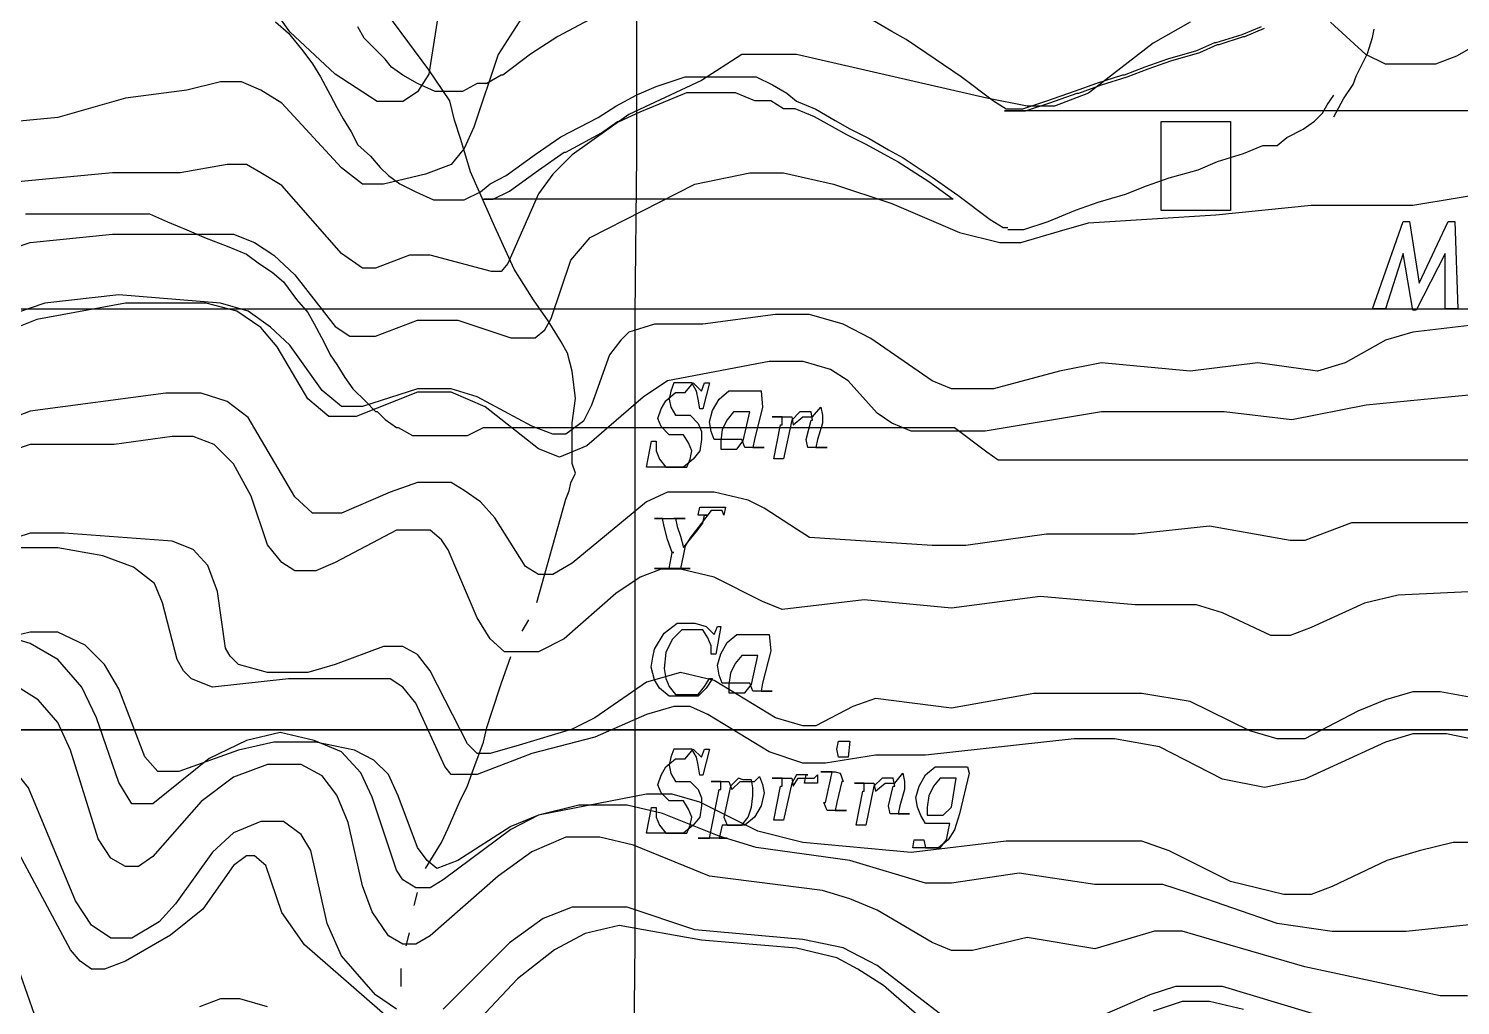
# Model space of a CAD drawing. Extents: x -0.49 to 6.91, y -0.57 to 8.11.
# Drawn here: x 0.0842 to 0.5521, y 1.3496 to 1.6687 of the extents above; entities that cross this region are included whole.
import ezdxf

# ---------------------------------------------------------------- set-up
doc = ezdxf.new("R2010")
doc.units = 0
for name, color, linetype in [('Grid', 7, 'CONTINUOUS'), ('Labels', 7, 'CONTINUOUS'), ('roads', 7, 'CONTINUOUS'), ('topo', 7, 'CONTINUOUS'), ('topo_grid', 7, 'CONTINUOUS'), ('water', 7, 'CONTINUOUS'), ('white', 7, 'CONTINUOUS')]:
    doc.layers.add(name, color=color, linetype=linetype)

msp = doc.modelspace()

# ---------------------------------------------------------------- linework, layer by layer
at = {"layer": 'Grid', "color": 1}
for points in [[(0.006687, 2.271603), (0.208099, 2.271603), (0.416365, 2.271603), (0.624631, 2.271603), (0.833425, 2.271603), (0.832369, 2.063349), (0.830787, 1.855598), (0.829734, 1.647345), (0.828678, 1.439594), (0.621467, 1.439594), (0.414255, 1.439594), (0.207044, 1.439594), (0.006687, 1.439594)], [(0.006687, 1.43962), (0.207044, 1.43962), (0.414256, 1.43962), (0.621468, 1.43962), (0.828679, 1.43962), (0.828679, 1.23134), (0.828152, 1.023616), (0.827626, 0.815363), (0.827626, 0.607612), (0.620414, 0.604966), (0.41373, 0.604966), (0.207045, 0.60232), (0.006688, 0.60232)]]:
    msp.add_lwpolyline(points, dxfattribs=at)
at = {"layer": 'Labels', "color": 6}
for points in [[(0.55029, 1.605699), (0.551343, 1.57723), (0.547126, 1.57723), (0.547126, 1.595222), (0.537636, 1.576701), (0.53658, 1.576701), (0.533417, 1.595222), (0.527617, 1.57723), (0.5234, 1.57723), (0.533418, 1.605699), (0.535527, 1.605699), (0.53869, 1.585591), (0.54818, 1.605699)], [(0.301423, 1.552968), (0.304058, 1.550322), (0.305114, 1.552968), (0.306696, 1.552968), (0.304588, 1.544501), (0.303532, 1.544501), (0.303005, 1.547676), (0.302479, 1.550322), (0.300897, 1.552968), (0.298261, 1.552968), (0.296679, 1.552968), (0.295097, 1.552968), (0.294044, 1.550322), (0.293517, 1.547676), (0.294044, 1.54503), (0.295626, 1.542385), (0.297735, 1.542385), (0.300373, 1.542385), (0.303008, 1.539739), (0.304061, 1.537093), (0.304061, 1.534447), (0.303534, 1.530743), (0.301426, 1.528097), (0.298263, 1.525451), (0.294572, 1.525451), (0.290881, 1.525451), (0.288245, 1.525451), (0.287192, 1.525451), (0.286137, 1.525451), (0.287719, 1.533918), (0.289301, 1.533918), (0.289301, 1.530743), (0.290354, 1.528097), (0.292463, 1.525451), (0.295098, 1.525451), (0.297207, 1.525451), (0.299315, 1.525451), (0.300371, 1.528097), (0.300898, 1.530743), (0.299842, 1.533389), (0.29826, 1.536035), (0.295625, 1.536035), (0.293516, 1.536035), (0.290878, 1.53868), (0.289825, 1.541326), (0.290878, 1.544501), (0.29246, 1.547147), (0.295624, 1.549793), (0.298787, 1.549793)], [(0.324095, 1.545057), (0.32146, 1.534474), (0.320933, 1.531828), (0.320933, 1.531828), (0.32146, 1.531828), (0.322513, 1.531828), (0.323568, 1.531828), (0.324622, 1.531828), (0.324095, 1.531828), (0.321986, 1.531828), (0.320404, 1.531828), (0.318295, 1.531828), (0.317242, 1.534474), (0.316716, 1.534474), (0.315134, 1.534474), (0.313551, 1.534474), (0.311969, 1.534474), (0.30986, 1.534474), (0.308278, 1.534474), (0.307225, 1.537119), (0.306699, 1.540294), (0.307752, 1.543999), (0.30986, 1.547703), (0.313024, 1.550349), (0.316714, 1.550349), (0.318823, 1.550349), (0.320405, 1.550349), (0.323569, 1.550349)], [(0.343076, 1.545057), (0.343602, 1.542411), (0.343602, 1.542411), (0.343602, 1.539765), (0.34202, 1.534474), (0.341494, 1.531828), (0.341494, 1.531828), (0.34202, 1.531828), (0.343602, 1.531828), (0.344129, 1.531828), (0.345185, 1.531828), (0.345185, 1.531828), (0.342547, 1.531828), (0.340965, 1.531828), (0.338856, 1.531828), (0.338329, 1.534474), (0.338329, 1.534474), (0.338329, 1.534474), (0.339912, 1.540824), (0.340438, 1.540824), (0.340438, 1.540824), (0.339912, 1.543469), (0.338329, 1.543469), (0.336221, 1.543469), (0.333585, 1.540824), (0.33095, 1.528124), (0.327786, 1.528124), (0.329895, 1.539236), (0.330421, 1.539236), (0.330421, 1.539236), (0.330421, 1.541882), (0.328839, 1.541882), (0.327786, 1.541882), (0.327257, 1.541882), (0.327257, 1.541882), (0.329892, 1.541882), (0.331474, 1.541882), (0.333583, 1.541882), (0.334109, 1.539236), (0.337273, 1.541882), (0.340436, 1.541882)], [(0.310914, 1.531351), (0.311967, 1.531351), (0.313549, 1.531351), (0.315658, 1.531351), (0.317767, 1.533997), (0.319875, 1.543522), (0.319875, 1.543522), (0.319349, 1.543522), (0.318293, 1.543522), (0.316711, 1.543522), (0.314602, 1.543522), (0.312494, 1.540876), (0.310911, 1.537701), (0.310382, 1.533997), (0.310382, 1.531351)], [(0.310914, 1.511323), (0.309858, 1.511323), (0.308805, 1.511323), (0.307223, 1.511323), (0.304059, 1.507089), (0.300369, 1.502327), (0.298787, 1.499681), (0.29826, 1.497035), (0.297205, 1.492273), (0.297205, 1.492273), (0.297205, 1.492273), (0.297731, 1.492273), (0.299313, 1.492273), (0.300369, 1.492273), (0.300369, 1.492273), (0.288769, 1.492273), (0.289298, 1.492273), (0.290878, 1.492273), (0.291933, 1.492273), (0.292986, 1.492273), (0.293516, 1.492273), (0.294569, 1.497564), (0.295095, 1.497564), (0.295095, 1.497564), (0.295095, 1.497564), (0.294569, 1.497564), (0.292986, 1.501798), (0.291933, 1.506031), (0.291407, 1.508677), (0.290351, 1.508677), (0.289825, 1.508677), (0.288769, 1.508677), (0.288769, 1.508677), (0.298787, 1.508677), (0.298261, 1.508677), (0.297734, 1.508677), (0.296152, 1.508677), (0.295625, 1.508677), (0.295096, 1.508677), (0.295625, 1.508677), (0.296152, 1.506031), (0.297205, 1.502856), (0.298261, 1.499152), (0.302479, 1.504443), (0.304587, 1.507089), (0.305114, 1.509735), (0.306167, 1.509735), (0.305114, 1.509735), (0.303005, 1.509735), (0.303532, 1.512381), (0.311968, 1.512381), (0.311441, 1.509735)], [(0.305641, 1.473355), (0.308276, 1.470709), (0.309332, 1.473355), (0.310385, 1.473355), (0.308806, 1.464359), (0.307223, 1.464359), (0.307223, 1.464359), (0.307223, 1.467005), (0.306168, 1.469651), (0.304585, 1.472296), (0.30195, 1.472296), (0.299839, 1.472296), (0.29773, 1.472296), (0.294566, 1.469121), (0.292457, 1.464888), (0.291931, 1.459596), (0.292457, 1.456421), (0.293513, 1.453776), (0.295622, 1.45113), (0.298257, 1.45113), (0.300892, 1.45113), (0.303001, 1.45113), (0.30511, 1.453776), (0.306692, 1.456421), (0.307745, 1.456421), (0.305636, 1.453246), (0.303001, 1.450601), (0.299837, 1.450601), (0.296674, 1.450601), (0.293511, 1.450601), (0.290347, 1.453246), (0.288765, 1.455892), (0.287712, 1.460126), (0.288238, 1.463301), (0.288765, 1.465946), (0.291929, 1.471238), (0.296147, 1.474413), (0.298782, 1.474413), (0.301946, 1.474413)], [(0.326731, 1.465444), (0.324096, 1.45486), (0.323569, 1.452215), (0.323569, 1.452215), (0.324096, 1.452215), (0.325149, 1.452215), (0.326205, 1.452215), (0.327258, 1.452215), (0.326731, 1.452215), (0.324622, 1.452215), (0.32304, 1.452215), (0.320931, 1.452215), (0.319878, 1.45486), (0.319352, 1.45486), (0.31777, 1.45486), (0.316187, 1.45486), (0.314605, 1.45486), (0.312496, 1.45486), (0.310914, 1.45486), (0.309859, 1.457506), (0.309332, 1.460681), (0.310385, 1.464385), (0.312494, 1.46809), (0.315658, 1.470735), (0.319349, 1.470735), (0.321458, 1.470735), (0.32304, 1.470735), (0.326204, 1.470735)], [(0.31355, 1.451738), (0.314603, 1.451738), (0.316185, 1.451738), (0.318294, 1.451738), (0.320403, 1.454384), (0.322511, 1.463909), (0.322511, 1.463909), (0.321985, 1.463909), (0.320929, 1.463909), (0.319347, 1.463909), (0.317238, 1.463909), (0.31513, 1.461263), (0.313547, 1.458088), (0.313021, 1.454384), (0.313021, 1.451738)], [(0.301423, 1.433297), (0.304058, 1.430651), (0.305114, 1.433297), (0.306696, 1.433297), (0.304588, 1.42483), (0.303532, 1.42483), (0.303005, 1.428005), (0.302479, 1.430651), (0.300897, 1.433297), (0.298261, 1.433297), (0.296679, 1.433297), (0.295097, 1.433297), (0.294044, 1.430651), (0.293517, 1.428005), (0.294044, 1.425359), (0.295626, 1.422714), (0.297735, 1.422714), (0.300373, 1.422714), (0.303008, 1.420068), (0.304061, 1.417422), (0.304061, 1.414776), (0.303534, 1.411072), (0.301426, 1.408426), (0.298263, 1.40578), (0.294572, 1.40578), (0.290881, 1.40578), (0.288245, 1.40578), (0.287192, 1.40578), (0.286137, 1.40578), (0.287719, 1.414247), (0.289301, 1.414247), (0.289301, 1.411072), (0.290354, 1.408426), (0.292463, 1.40578), (0.295098, 1.40578), (0.297207, 1.40578), (0.299315, 1.40578), (0.300371, 1.408426), (0.300898, 1.411072), (0.299842, 1.413718), (0.29826, 1.416364), (0.295625, 1.416364), (0.293516, 1.416364), (0.290878, 1.419009), (0.289825, 1.421655), (0.290878, 1.42483), (0.29246, 1.427476), (0.295624, 1.430122), (0.298787, 1.430122)], [(0.352039, 1.430651), (0.350457, 1.430651), (0.348875, 1.430651), (0.348348, 1.433297), (0.348875, 1.435943), (0.350457, 1.435943), (0.352039, 1.435943), (0.352565, 1.435943)], [(0.391582, 1.425386), (0.388419, 1.412157), (0.386837, 1.406865), (0.384728, 1.40369), (0.381565, 1.401044), (0.377874, 1.401044), (0.375765, 1.401044), (0.374183, 1.401044), (0.373656, 1.401044), (0.37313, 1.401044), (0.373656, 1.40369), (0.375239, 1.40369), (0.376292, 1.40369), (0.376818, 1.40369), (0.377345, 1.401044), (0.377871, 1.401044), (0.378398, 1.401044), (0.380507, 1.401044), (0.382089, 1.401044), (0.384197, 1.40369), (0.384724, 1.406336), (0.385251, 1.408982), (0.384197, 1.408982), (0.382615, 1.408982), (0.381033, 1.408982), (0.379451, 1.408982), (0.377342, 1.408982), (0.37576, 1.411628), (0.374704, 1.414273), (0.374178, 1.417448), (0.375233, 1.421153), (0.377342, 1.424857), (0.380505, 1.427503), (0.384196, 1.427503), (0.386305, 1.427503), (0.388414, 1.427503), (0.391049, 1.427503)], [(0.32304, 1.424328), (0.324096, 1.421682), (0.324622, 1.419036), (0.323569, 1.414803), (0.321461, 1.411098), (0.318297, 1.408453), (0.315134, 1.408453), (0.312496, 1.408453), (0.310913, 1.408453), (0.309858, 1.404219), (0.309858, 1.404219), (0.309858, 1.404219), (0.309858, 1.404219), (0.310913, 1.404219), (0.31144, 1.404219), (0.312493, 1.404219), (0.312493, 1.404219), (0.303005, 1.404219), (0.303005, 1.404219), (0.304058, 1.404219), (0.305114, 1.404219), (0.306169, 1.404219), (0.306696, 1.404219), (0.309859, 1.420094), (0.310386, 1.420094), (0.310386, 1.420094), (0.310386, 1.42274), (0.308805, 1.42274), (0.30775, 1.42274), (0.307223, 1.42274), (0.307223, 1.42274), (0.309858, 1.42274), (0.311441, 1.42274), (0.313023, 1.42274), (0.314076, 1.420094), (0.316711, 1.42274), (0.319349, 1.42274), (0.321458, 1.42274)], [(0.316186, 1.423798), (0.313551, 1.421153), (0.311442, 1.411098), (0.312495, 1.408453), (0.314604, 1.408453), (0.317242, 1.408453), (0.31935, 1.411098), (0.320404, 1.414273), (0.32093, 1.417978), (0.32093, 1.420623), (0.320404, 1.423269), (0.31935, 1.423269), (0.317768, 1.423269)], [(0.342021, 1.424857), (0.342021, 1.422211), (0.342021, 1.422211), (0.341495, 1.422211), (0.340968, 1.422211), (0.339912, 1.422211), (0.33833, 1.422211), (0.337804, 1.422211), (0.33833, 1.424857), (0.338857, 1.424857), (0.337801, 1.424857), (0.336748, 1.424857), (0.335166, 1.424857), (0.333583, 1.422211), (0.330948, 1.41004), (0.327785, 1.41004), (0.329894, 1.421153), (0.330423, 1.421153), (0.330423, 1.421153), (0.330423, 1.423798), (0.32884, 1.423798), (0.327785, 1.423798), (0.327258, 1.423798), (0.327258, 1.423798), (0.329893, 1.423798), (0.331476, 1.423798), (0.333584, 1.423798), (0.334111, 1.421153), (0.335693, 1.423798), (0.337275, 1.423798), (0.339384, 1.423798), (0.340437, 1.423798), (0.340964, 1.423798)], [(0.349403, 1.425386), (0.350456, 1.42274), (0.349929, 1.42274), (0.349929, 1.42274), (0.348347, 1.415861), (0.347821, 1.413215), (0.347821, 1.413215), (0.348347, 1.413215), (0.3494, 1.413215), (0.350456, 1.413215), (0.351509, 1.413215), (0.350982, 1.413215), (0.348874, 1.413215), (0.347292, 1.413215), (0.345183, 1.413215), (0.344127, 1.415861), (0.344654, 1.415861), (0.344654, 1.415861), (0.346236, 1.423269), (0.346762, 1.425915), (0.346762, 1.425915), (0.346762, 1.425915), (0.34518, 1.425915), (0.344127, 1.425915), (0.343071, 1.425915), (0.343601, 1.425915), (0.345709, 1.425915), (0.347818, 1.425915)], [(0.369965, 1.425386), (0.370492, 1.42274), (0.370492, 1.42274), (0.370492, 1.420094), (0.368909, 1.414803), (0.368383, 1.412157), (0.368383, 1.412157), (0.368909, 1.412157), (0.370492, 1.412157), (0.371018, 1.412157), (0.372071, 1.412157), (0.372071, 1.412157), (0.369436, 1.412157), (0.367854, 1.412157), (0.365745, 1.412157), (0.365218, 1.414803), (0.365218, 1.414803), (0.365218, 1.414803), (0.366801, 1.421153), (0.367327, 1.421153), (0.367327, 1.421153), (0.366801, 1.423798), (0.365218, 1.423798), (0.36311, 1.423798), (0.360474, 1.421153), (0.357837, 1.408453), (0.354675, 1.408453), (0.356784, 1.419565), (0.35731, 1.419565), (0.35731, 1.419565), (0.35731, 1.422211), (0.355728, 1.422211), (0.354672, 1.422211), (0.354146, 1.422211), (0.354146, 1.422211), (0.356781, 1.422211), (0.358363, 1.422211), (0.360472, 1.422211), (0.360999, 1.419565), (0.364162, 1.422211), (0.367326, 1.422211)], [(0.378401, 1.41168), (0.379457, 1.41168), (0.381039, 1.41168), (0.383148, 1.41168), (0.385783, 1.414326), (0.387365, 1.423851), (0.387365, 1.423851), (0.386839, 1.423851), (0.385783, 1.423851), (0.384201, 1.423851), (0.382092, 1.423851), (0.379983, 1.421205), (0.378401, 1.41803), (0.377874, 1.414326), (0.377874, 1.41168)]]:
    msp.add_lwpolyline(points, close=True, dxfattribs=at)
at = {"layer": 'roads', "color": 7}
for points in [[(0.164865, 1.670972), (0.169083, 1.667268), (0.173828, 1.661447), (0.176991, 1.657214), (0.179627, 1.65298), (0.182791, 1.64716), (0.1849, 1.642926), (0.187009, 1.639222), (0.189645, 1.634989), (0.191754, 1.630755), (0.195972, 1.627051), (0.199136, 1.623347), (0.201772, 1.620701), (0.205462, 1.618055), (0.210735, 1.61541), (0.216535, 1.612764), (0.22128, 1.612764), (0.226552, 1.612764), (0.231825, 1.61541), (0.234988, 1.618055), (0.240261, 1.620701), (0.249751, 1.62758), (0.258187, 1.633401), (0.270314, 1.639751), (0.276113, 1.643455), (0.282967, 1.64716), (0.289299, 1.649805), (0.298789, 1.65298), (0.30248, 1.65298), (0.305643, 1.65298), (0.310916, 1.65298), (0.315134, 1.65298), (0.321988, 1.65298), (0.32726, 1.650335), (0.332006, 1.647689), (0.335169, 1.645043), (0.341496, 1.642397), (0.347823, 1.638693), (0.352568, 1.636047), (0.358895, 1.632872), (0.365222, 1.629168), (0.369967, 1.626522), (0.379458, 1.620172), (0.387894, 1.614351), (0.398439, 1.606414), (0.402656, 1.603768), (0.404238, 1.603768)], [(0.510745, 1.639963), (0.513908, 1.645784), (0.517072, 1.650546), (0.518125, 1.653192), (0.521816, 1.6606), (0.523398, 1.665892), (0.523925, 1.668538)], [(0.404239, 1.603054), (0.409511, 1.603054), (0.41742, 1.605699), (0.426383, 1.609404), (0.433764, 1.612049), (0.442728, 1.614695), (0.449582, 1.617341), (0.456963, 1.619987), (0.466454, 1.622633), (0.47278, 1.625279), (0.481216, 1.627924), (0.487543, 1.63057), (0.492289, 1.63057), (0.495452, 1.633216), (0.500729, 1.635862), (0.50442, 1.638508), (0.507055, 1.641154), (0.508637, 1.643799), (0.510746, 1.646974)]]:
    msp.add_lwpolyline(points, dxfattribs=at)
at = {"layer": 'topo', "color": 2}
for points in [[(0.219171, 1.680365), (0.214953, 1.653906), (0.211262, 1.648086), (0.206517, 1.644911), (0.202299, 1.644911), (0.198081, 1.644911), (0.184373, 1.653906), (0.16961, 1.667665), (0.151156, 1.693594)], [(0.245532, 1.67248), (0.237624, 1.660309), (0.229715, 1.636497), (0.226551, 1.629618), (0.222333, 1.624326), (0.213898, 1.621151), (0.200189, 1.617976), (0.193335, 1.617976), (0.186481, 1.623268), (0.166973, 1.644434), (0.160119, 1.648668), (0.153792, 1.651314), (0.146937, 1.651314), (0.135865, 1.648668), (0.115826, 1.646022), (0.093681, 1.639672), (0.06521, 1.637026), (0.042538, 1.629089), (0.036212, 1.629089), (0.035158, 1.629089)], [(0.463816, 1.670893), (0.451689, 1.664014), (0.4306, 1.647609), (0.419528, 1.643376), (0.410564, 1.643376), (0.397383, 1.646022), (0.335168, 1.660309), (0.324096, 1.660309), (0.317242, 1.660309), (0.304061, 1.651843), (0.28033, 1.64073), (0.261877, 1.627501), (0.25555, 1.621151), (0.250805, 1.614801), (0.240787, 1.592047), (0.238678, 1.589401), (0.235515, 1.589401), (0.215479, 1.594693), (0.208625, 1.594693), (0.197553, 1.590459), (0.193335, 1.590459), (0.186481, 1.595222), (0.166973, 1.617447), (0.160119, 1.62168), (0.155373, 1.624326), (0.149046, 1.624326), (0.133756, 1.62168), (0.111612, 1.62168), (0.078391, 1.618505)], [(0.571379, 1.671422), (0.550816, 1.65978), (0.543962, 1.657134), (0.53658, 1.657134), (0.527617, 1.657134), (0.52129, 1.660309), (0.509691, 1.670893)], [(0.073647, 1.595195), (0.084719, 1.5989), (0.111609, 1.601545), (0.131649, 1.601545), (0.151157, 1.601545), (0.158011, 1.5989), (0.164338, 1.594666), (0.171192, 1.588316), (0.184373, 1.571383), (0.189118, 1.568208), (0.193336, 1.568208), (0.197554, 1.568208), (0.211263, 1.5735), (0.21759, 1.5735), (0.224444, 1.5735), (0.241843, 1.567679), (0.249751, 1.567679), (0.252915, 1.570325), (0.255024, 1.574029), (0.261351, 1.593079), (0.267678, 1.600487), (0.301949, 1.61795), (0.319879, 1.621654), (0.330952, 1.621654), (0.347296, 1.61795), (0.366277, 1.6116), (0.388421, 1.602075), (0.401602, 1.5989), (0.408457, 1.5989), (0.421111, 1.602604), (0.430601, 1.60525), (0.472253, 1.607895), (0.503365, 1.61107), (0.536582, 1.61107), (0.56558, 1.615833)], [(0.59036, 1.575907), (0.536581, 1.569557), (0.527618, 1.566911), (0.514436, 1.559503), (0.505473, 1.556857), (0.485965, 1.559503), (0.463817, 1.556857), (0.434818, 1.559503), (0.42111, 1.556857), (0.399493, 1.551036), (0.392638, 1.551036), (0.385784, 1.551036), (0.379457, 1.553682), (0.359422, 1.567441), (0.350459, 1.572203), (0.339387, 1.575378), (0.328315, 1.575378), (0.304588, 1.572203), (0.288771, 1.572203), (0.280331, 1.569557), (0.277696, 1.566911), (0.274005, 1.562149), (0.268205, 1.545745), (0.265569, 1.540453), (0.259769, 1.53622), (0.255551, 1.53622), (0.248697, 1.538866), (0.230771, 1.548391), (0.222335, 1.551036), (0.211263, 1.551036), (0.193336, 1.545216), (0.186482, 1.545216), (0.180155, 1.550507), (0.16961, 1.565324), (0.163283, 1.571145), (0.155902, 1.576436), (0.146939, 1.579082), (0.113722, 1.581728), (0.089465, 1.579082), (0.075756, 1.57432)], [(0.576657, 1.550984), (0.548185, 1.548338), (0.521296, 1.545692), (0.497042, 1.540929), (0.474898, 1.543575), (0.454859, 1.543575), (0.434823, 1.543575), (0.396862, 1.537225), (0.383681, 1.537225), (0.372608, 1.537225), (0.366281, 1.539871), (0.361536, 1.543046), (0.352046, 1.553629), (0.346246, 1.557334), (0.337283, 1.559979), (0.326206, 1.559979), (0.292989, 1.553629), (0.285076, 1.548338), (0.266623, 1.532463), (0.257659, 1.528759), (0.250805, 1.531404), (0.233406, 1.545163), (0.222334, 1.549925), (0.211262, 1.549925), (0.191227, 1.541988), (0.186481, 1.541988), (0.182263, 1.541988), (0.175409, 1.547809), (0.165392, 1.564742), (0.160119, 1.571092), (0.15221, 1.576384), (0.142193, 1.579029), (0.115831, 1.579029), (0.086828, 1.573738), (0.073647, 1.568446)], [(0.569799, 1.507248), (0.523401, 1.507248), (0.516547, 1.507248), (0.501257, 1.501427), (0.496512, 1.501427), (0.47015, 1.50619), (0.445892, 1.503544), (0.416894, 1.503544), (0.390531, 1.49984), (0.379459, 1.49984), (0.339388, 1.502485), (0.335171, 1.505131), (0.324626, 1.51201), (0.319353, 1.514656), (0.308281, 1.517302), (0.299845, 1.517302), (0.292991, 1.517302), (0.286132, 1.514127), (0.261879, 1.494019), (0.255552, 1.490315), (0.250807, 1.490315), (0.246589, 1.49296), (0.236571, 1.508835), (0.231826, 1.514127), (0.226554, 1.517831), (0.222336, 1.520477), (0.21759, 1.520477), (0.211264, 1.520477), (0.2023, 1.517302), (0.186483, 1.510423), (0.182265, 1.510423), (0.176993, 1.510423), (0.171193, 1.515715), (0.155903, 1.541644), (0.149049, 1.546935), (0.140613, 1.549581), (0.129013, 1.549581), (0.08472, 1.54376), (0.073648, 1.539527)], [(0.600904, 1.486822), (0.531835, 1.483647), (0.520763, 1.481001), (0.503364, 1.473064), (0.49651, 1.470418), (0.490183, 1.470418), (0.474366, 1.477826), (0.465925, 1.480472), (0.44589, 1.480472), (0.414782, 1.483118), (0.385784, 1.479414), (0.357313, 1.48206), (0.330423, 1.478885), (0.324096, 1.48153), (0.308279, 1.489468), (0.297207, 1.492114), (0.29088, 1.492114), (0.284021, 1.489468), (0.276113, 1.484176), (0.259241, 1.46936), (0.250805, 1.465126), (0.244478, 1.465126), (0.239733, 1.465126), (0.234987, 1.46936), (0.230769, 1.476239), (0.221279, 1.498464), (0.21917, 1.501639), (0.215479, 1.504814), (0.211261, 1.504814), (0.204407, 1.504814), (0.184372, 1.49423), (0.178045, 1.491585), (0.171191, 1.491585), (0.166973, 1.49423), (0.162228, 1.500051), (0.156955, 1.515926), (0.151155, 1.52651), (0.144829, 1.53286), (0.137974, 1.535505), (0.13112, 1.535505), (0.112139, 1.53286), (0.093681, 1.53286), (0.084718, 1.53286), (0.073646, 1.529155)], [(0.571908, 1.44724), (0.545545, 1.452003), (0.536582, 1.452003), (0.527619, 1.449357), (0.518656, 1.445653), (0.501257, 1.436657), (0.492294, 1.436657), (0.48333, 1.439303), (0.463818, 1.448828), (0.448001, 1.451474), (0.412675, 1.451474), (0.385786, 1.446711), (0.361005, 1.449886), (0.353624, 1.44724), (0.341497, 1.44089), (0.337279, 1.44089), (0.328316, 1.443536), (0.308281, 1.455707), (0.297209, 1.458353), (0.286136, 1.455178), (0.26926, 1.443536), (0.261879, 1.439832), (0.24448, 1.43454), (0.234989, 1.431895), (0.230771, 1.431895), (0.227608, 1.43507), (0.215481, 1.458882), (0.211263, 1.464174), (0.206518, 1.46682), (0.20019, 1.46682), (0.184373, 1.460999), (0.175409, 1.458353), (0.162228, 1.458353), (0.152738, 1.460999), (0.150102, 1.463645), (0.14852, 1.46629), (0.145884, 1.484811), (0.14272, 1.493278), (0.137975, 1.49857), (0.131121, 1.501215), (0.095795, 1.503861), (0.084719, 1.503861), (0.071538, 1.499628)], [(0.560837, 1.435599), (0.547656, 1.438245), (0.536584, 1.438245), (0.52762, 1.435599), (0.501258, 1.423428), (0.488077, 1.420782), (0.474369, 1.423428), (0.453802, 1.434011), (0.439039, 1.436657), (0.425858, 1.436657), (0.377351, 1.431365), (0.361007, 1.431365), (0.344662, 1.42872), (0.33728, 1.42872), (0.326208, 1.432424), (0.306173, 1.444595), (0.300373, 1.44724), (0.295101, 1.44724), (0.286133, 1.444595), (0.269261, 1.437186), (0.248699, 1.431895), (0.230773, 1.425015), (0.226027, 1.425015), (0.222337, 1.425015), (0.220228, 1.427661), (0.210737, 1.448299), (0.206519, 1.45359), (0.202301, 1.456236), (0.195974, 1.456236), (0.169085, 1.456236), (0.144304, 1.45359), (0.13745, 1.456236), (0.134814, 1.458882), (0.132705, 1.462586), (0.12796, 1.481107), (0.125324, 1.487457), (0.118469, 1.492749), (0.108452, 1.496453), (0.093684, 1.499099), (0.080503, 1.499099)], [(0.560837, 1.402738), (0.549765, 1.402738), (0.538693, 1.400092), (0.528148, 1.396917), (0.510221, 1.38845), (0.503367, 1.385804), (0.494403, 1.385804), (0.476999, 1.390038), (0.456964, 1.400092), (0.448001, 1.403267), (0.403712, 1.403267), (0.372605, 1.399563), (0.33728, 1.402738), (0.322517, 1.406442), (0.303536, 1.415967), (0.294573, 1.418613), (0.286132, 1.418613), (0.250807, 1.411733), (0.241844, 1.408029), (0.224445, 1.396917), (0.217591, 1.394271), (0.214427, 1.396917), (0.211264, 1.40115), (0.204937, 1.418083), (0.201773, 1.424963), (0.197028, 1.429725), (0.190701, 1.4329), (0.178047, 1.435546), (0.164339, 1.435546), (0.152739, 1.4329), (0.133231, 1.426021), (0.126377, 1.426021), (0.122159, 1.430783), (0.113723, 1.453008), (0.108978, 1.460946), (0.102647, 1.467296), (0.093684, 1.471529), (0.08472, 1.471529), (0.073648, 1.468883)], [(0.578761, 1.378422), (0.534472, 1.37366), (0.510219, 1.37366), (0.492292, 1.376306), (0.463289, 1.38636), (0.454854, 1.389006), (0.432709, 1.389006), (0.407929, 1.39271), (0.385784, 1.389535), (0.377349, 1.389535), (0.352568, 1.396943), (0.321988, 1.401176), (0.309861, 1.404881), (0.291408, 1.412289), (0.279808, 1.414935), (0.263986, 1.414935), (0.250805, 1.41176), (0.241842, 1.406997), (0.219698, 1.390593), (0.21548, 1.387947), (0.210735, 1.387947), (0.206517, 1.390593), (0.204408, 1.393768), (0.196499, 1.417581), (0.192808, 1.425518), (0.186481, 1.432397), (0.177518, 1.436101), (0.166446, 1.438747), (0.155374, 1.436101), (0.143247, 1.430281), (0.124794, 1.415464), (0.120049, 1.415464), (0.11794, 1.415464), (0.113722, 1.422343), (0.10634, 1.44351), (0.101591, 1.453564), (0.093682, 1.46256), (0.084719, 1.467851), (0.075756, 1.470497)], [(0.554508, 1.352652), (0.545545, 1.352652), (0.501256, 1.362177), (0.470148, 1.371173), (0.461181, 1.373819), (0.452218, 1.373819), (0.43271, 1.367998), (0.410565, 1.371702), (0.392639, 1.367469), (0.385785, 1.367469), (0.379458, 1.370114), (0.361532, 1.380698), (0.352568, 1.384402), (0.343605, 1.387048), (0.306698, 1.39181), (0.281913, 1.401864), (0.270841, 1.40451), (0.259769, 1.40451), (0.248697, 1.399748), (0.237625, 1.39181), (0.21548, 1.372231), (0.210735, 1.369585), (0.206517, 1.369585), (0.201772, 1.372231), (0.196499, 1.380169), (0.193336, 1.388635), (0.188591, 1.409273), (0.1849, 1.418269), (0.180155, 1.424619), (0.173301, 1.428323), (0.169083, 1.428323), (0.162229, 1.428323), (0.151156, 1.424089), (0.140611, 1.416152), (0.124794, 1.39816), (0.120049, 1.394985), (0.115831, 1.394985), (0.111086, 1.397631), (0.106868, 1.403981), (0.097905, 1.432979), (0.093682, 1.441975), (0.087355, 1.449384), (0.080501, 1.453617)], [(0.204413, 1.348286), (0.197559, 1.353049), (0.186487, 1.365749), (0.18174, 1.376332), (0.176469, 1.400145), (0.173304, 1.405436), (0.167506, 1.40967), (0.160123, 1.40967), (0.15116, 1.405965), (0.144306, 1.399615), (0.132179, 1.382682), (0.126907, 1.376861), (0.117944, 1.37157), (0.111086, 1.37157), (0.104759, 1.375803), (0.099482, 1.38374), (0.084192, 1.420623), (0.079974, 1.425915)], [(0.202301, 1.344979), (0.174357, 1.369321), (0.166975, 1.379904), (0.161703, 1.39525), (0.158012, 1.398425), (0.155376, 1.398425), (0.151158, 1.39525), (0.14114, 1.380962), (0.130595, 1.372496), (0.115833, 1.364029), (0.108978, 1.361383), (0.10476, 1.361383), (0.101065, 1.364029), (0.097906, 1.367733), (0.077866, 1.405172)], [(0.38368, 1.34564), (0.361535, 1.362574), (0.350463, 1.368395), (0.337282, 1.37104), (0.301958, 1.374215), (0.279812, 1.381624), (0.272954, 1.381624), (0.261882, 1.381624), (0.252392, 1.37792), (0.24132, 1.369982), (0.219703, 1.348286)], [(0.387895, 1.334925), (0.363642, 1.356091), (0.355206, 1.361383), (0.348352, 1.365087), (0.335171, 1.368262), (0.304063, 1.370908), (0.27717, 1.375671), (0.266097, 1.373025), (0.25608, 1.367733), (0.243953, 1.358208), (0.226554, 1.339687)], [(0.08841, 1.340031), (0.081555, 1.35961)], [(0.530785, 1.338761), (0.47437, 1.355695), (0.465403, 1.355695), (0.459076, 1.355695), (0.45064, 1.353049), (0.430078, 1.344053)], [(0.16223, 1.349027), (0.153267, 1.351673), (0.146938, 1.351673), (0.140084, 1.349027)], [(0.481222, 1.348154), (0.47015, 1.3508), (0.461183, 1.3508), (0.451692, 1.347625)]]:
    msp.add_lwpolyline(points, dxfattribs=at)
at = {"layer": 'topo_grid', "color": 7}
for points in [[(0.281388, 0.958238), (0.281388, 1.009911), (0.281915, 1.061055), (0.281915, 1.112728), (0.281915, 1.163872), (0.281915, 1.215545), (0.281915, 1.267218), (0.281915, 1.318362), (0.282441, 1.370035), (0.282441, 1.421153), (0.282441, 1.472826), (0.282441, 1.524499), (0.282441, 1.575643), (0.282968, 1.627316), (0.282968, 1.67846)], [(0.065211, 1.57723), (0.102646, 1.57723), (0.139557, 1.57723), (0.176992, 1.57723), (0.213899, 1.57723), (0.251333, 1.57723), (0.288768, 1.57723), (0.325679, 1.57723), (0.363114, 1.57723), (0.400021, 1.57723), (0.437455, 1.57723), (0.47489, 1.57723), (0.511801, 1.57723), (0.549235, 1.57723), (0.586143, 1.57723)]]:
    msp.add_lwpolyline(points, dxfattribs=at)
at = {"layer": 'water', "color": 4}
for points in [[(0.25028, 1.481266), (0.25977, 1.515027), (0.260824, 1.517673), (0.261352, 1.520318), (0.262934, 1.523493), (0.261879, 1.526668), (0.261879, 1.53196), (0.261879, 1.539898), (0.262934, 1.547835), (0.261879, 1.556831), (0.260297, 1.562652), (0.258188, 1.566356), (0.25397, 1.573235), (0.249225, 1.580114), (0.242898, 1.590168), (0.236571, 1.603927), (0.228663, 1.621918), (0.225499, 1.632502), (0.22339, 1.638852), (0.221808, 1.645202), (0.214954, 1.655256), (0.201246, 1.673777)], [(0.245534, 1.471794), (0.247643, 1.475498)], [(0.213899, 1.394271), (0.219171, 1.402738), (0.22128, 1.4075), (0.224971, 1.415967), (0.227607, 1.421258), (0.229716, 1.427079), (0.23288, 1.435546), (0.233934, 1.440308), (0.235516, 1.445071), (0.238679, 1.454596), (0.241843, 1.463592)], [(0.210208, 1.382153), (0.211263, 1.386386)], [(0.207572, 1.368977), (0.208626, 1.37321)], [(0.20599, 1.355774), (0.20599, 1.35842), (0.20599, 1.361595)]]:
    msp.add_lwpolyline(points, dxfattribs=at)
at = {"layer": 'white', "color": 7}
for points in [[(0.269256, 1.67256), (0.25713, 1.66621), (0.248167, 1.660389), (0.239203, 1.65351), (0.238675, 1.65351), (0.23393, 1.650864), (0.231294, 1.650864), (0.230767, 1.650864), (0.226021, 1.648218), (0.221276, 1.648218), (0.217058, 1.648218), (0.211258, 1.650864), (0.206513, 1.65351), (0.202822, 1.656155), (0.200714, 1.658801), (0.19755, 1.661976), (0.193859, 1.66568), (0.19175, 1.669385)], [(0.487021, 1.669385), (0.480694, 1.666739), (0.472258, 1.664093), (0.471726, 1.664093), (0.465926, 1.661447), (0.456436, 1.658801), (0.456436, 1.658801), (0.449055, 1.656155), (0.442201, 1.65351), (0.441674, 1.65351), (0.433238, 1.650864), (0.425857, 1.648218), (0.416893, 1.645043), (0.408985, 1.642397), (0.404767, 1.642397), (0.403711, 1.642397), (0.399493, 1.645043), (0.388948, 1.65298), (0.380512, 1.658801), (0.371022, 1.665151), (0.366277, 1.667797), (0.35995, 1.671501)], [(1.124471, 1.641868), (0.403182, 1.641868), (0.403708, 1.641868), (0.404238, 1.641868), (0.404764, 1.641868), (0.410036, 1.641868), (0.417945, 1.644514), (0.426908, 1.647689), (0.427434, 1.647689), (0.434817, 1.650335), (0.443252, 1.65298), (0.443252, 1.65298), (0.450107, 1.655626), (0.457487, 1.658272), (0.466978, 1.660918), (0.472782, 1.663564), (0.473309, 1.663564), (0.481218, 1.66621), (0.481744, 1.66621), (0.488071, 1.668855)], [(0.083138, 1.608239), (0.117936, 1.608239), (0.123736, 1.608239), (0.129536, 1.605594), (0.135863, 1.602948), (0.14219, 1.600302), (0.149044, 1.597656), (0.155375, 1.59501), (0.159593, 1.591835), (0.163811, 1.589189), (0.167502, 1.586014), (0.17172, 1.580194), (0.17541, 1.57596), (0.177519, 1.572256), (0.180683, 1.566435), (0.182792, 1.562202), (0.182792, 1.562202), (0.184901, 1.559027), (0.187537, 1.554794), (0.187537, 1.554794), (0.190173, 1.551089), (0.190173, 1.551089), (0.194391, 1.546856), (0.197555, 1.543681), (0.198082, 1.543681), (0.200718, 1.541035), (0.204409, 1.538389), (0.204936, 1.538389), (0.209681, 1.535744), (0.210209, 1.535744), (0.216008, 1.535744), (0.216536, 1.535744), (0.221281, 1.535744), (0.226553, 1.535744), (0.22708, 1.535744), (0.227608, 1.535744), (0.23288, 1.538389), (0.386313, 1.538389), (0.38684, 1.538389), (0.397385, 1.530452), (0.401076, 1.527806), (0.401602, 1.527806), (0.403185, 1.527806), (0.403185, 1.527806), (1.124473, 1.527806)]]:
    msp.add_lwpolyline(points, dxfattribs=at)
for points in [[(0.321457, 1.645281), (0.326731, 1.645281), (0.330949, 1.642635), (0.334639, 1.642635), (0.340966, 1.639989), (0.346765, 1.636814), (0.346765, 1.636814), (0.35151, 1.634169), (0.357837, 1.630994), (0.363638, 1.627819), (0.368382, 1.625173), (0.3784, 1.618823), (0.386309, 1.613002), (0.232882, 1.613002), (0.236046, 1.613002), (0.236046, 1.613002), (0.241318, 1.615648), (0.250809, 1.622527), (0.259244, 1.628348), (0.259772, 1.628348), (0.271371, 1.634698), (0.276644, 1.638402), (0.277171, 1.638402), (0.284025, 1.641577), (0.290352, 1.644223), (0.299315, 1.647927), (0.302479, 1.647927), (0.305642, 1.647927), (0.310387, 1.647927), (0.314605, 1.647927), (0.315134, 1.647927), (0.321457, 1.645281)], [(0.477, 1.609351), (0.454329, 1.609351), (0.454329, 1.638349), (0.477, 1.638349), (0.477, 1.609351)]]:
    msp.add_lwpolyline(points, close=True, dxfattribs=at)

doc.saveas('drawing.dxf')
